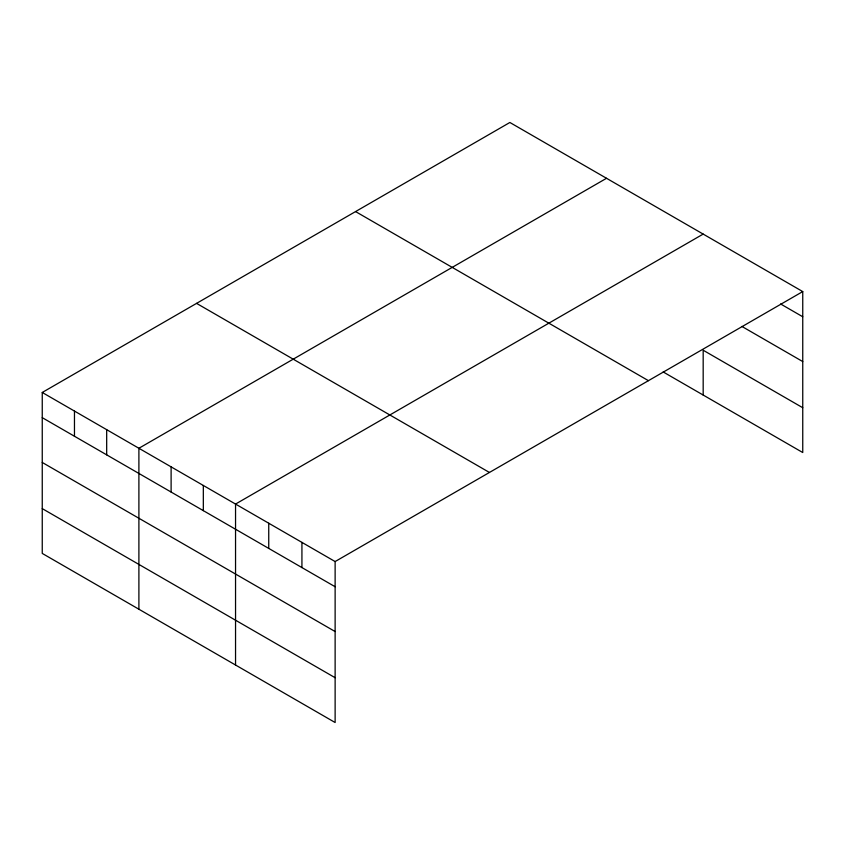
<?xml version="1.0" encoding="UTF-8"?>
<svg xmlns="http://www.w3.org/2000/svg" width="845" height="845" viewBox="0 0 845 845"><rect width="100%" height="100%" fill="white"/><g stroke="black" fill="none" stroke-linecap="round" stroke-linejoin="round"><path stroke-width="1.27" d="M802.75 291.578L509.873 122.483L42.25 392.471L42.25 553.422L335.127 722.517L335.127 561.555L802.75 291.578L802.75 452.529L663.177 371.948M606.53 178.284L138.897 448.272L138.897 609.224M703.177 234.086L235.544 504.064L235.544 665.026M780.622 303.978L802.75 316.759M741.899 326.434L802.75 361.565M802.75 407.723L703.177 350.231L703.177 395.037M355.565 211.577L648.432 380.672M196.568 303.376L489.435 472.461M42.25 392.471L335.127 561.555M42.25 417.652L335.127 586.736M42.25 462.458L335.127 631.542M42.25 508.616L335.127 677.711M301.929 542.395L301.929 567.576M268.742 523.235L268.742 548.416M203.328 485.463L203.328 510.655M171.112 466.862L171.112 492.054M106.681 429.672L106.681 454.853M74.466 411.071L74.466 436.252"/></g></svg>
